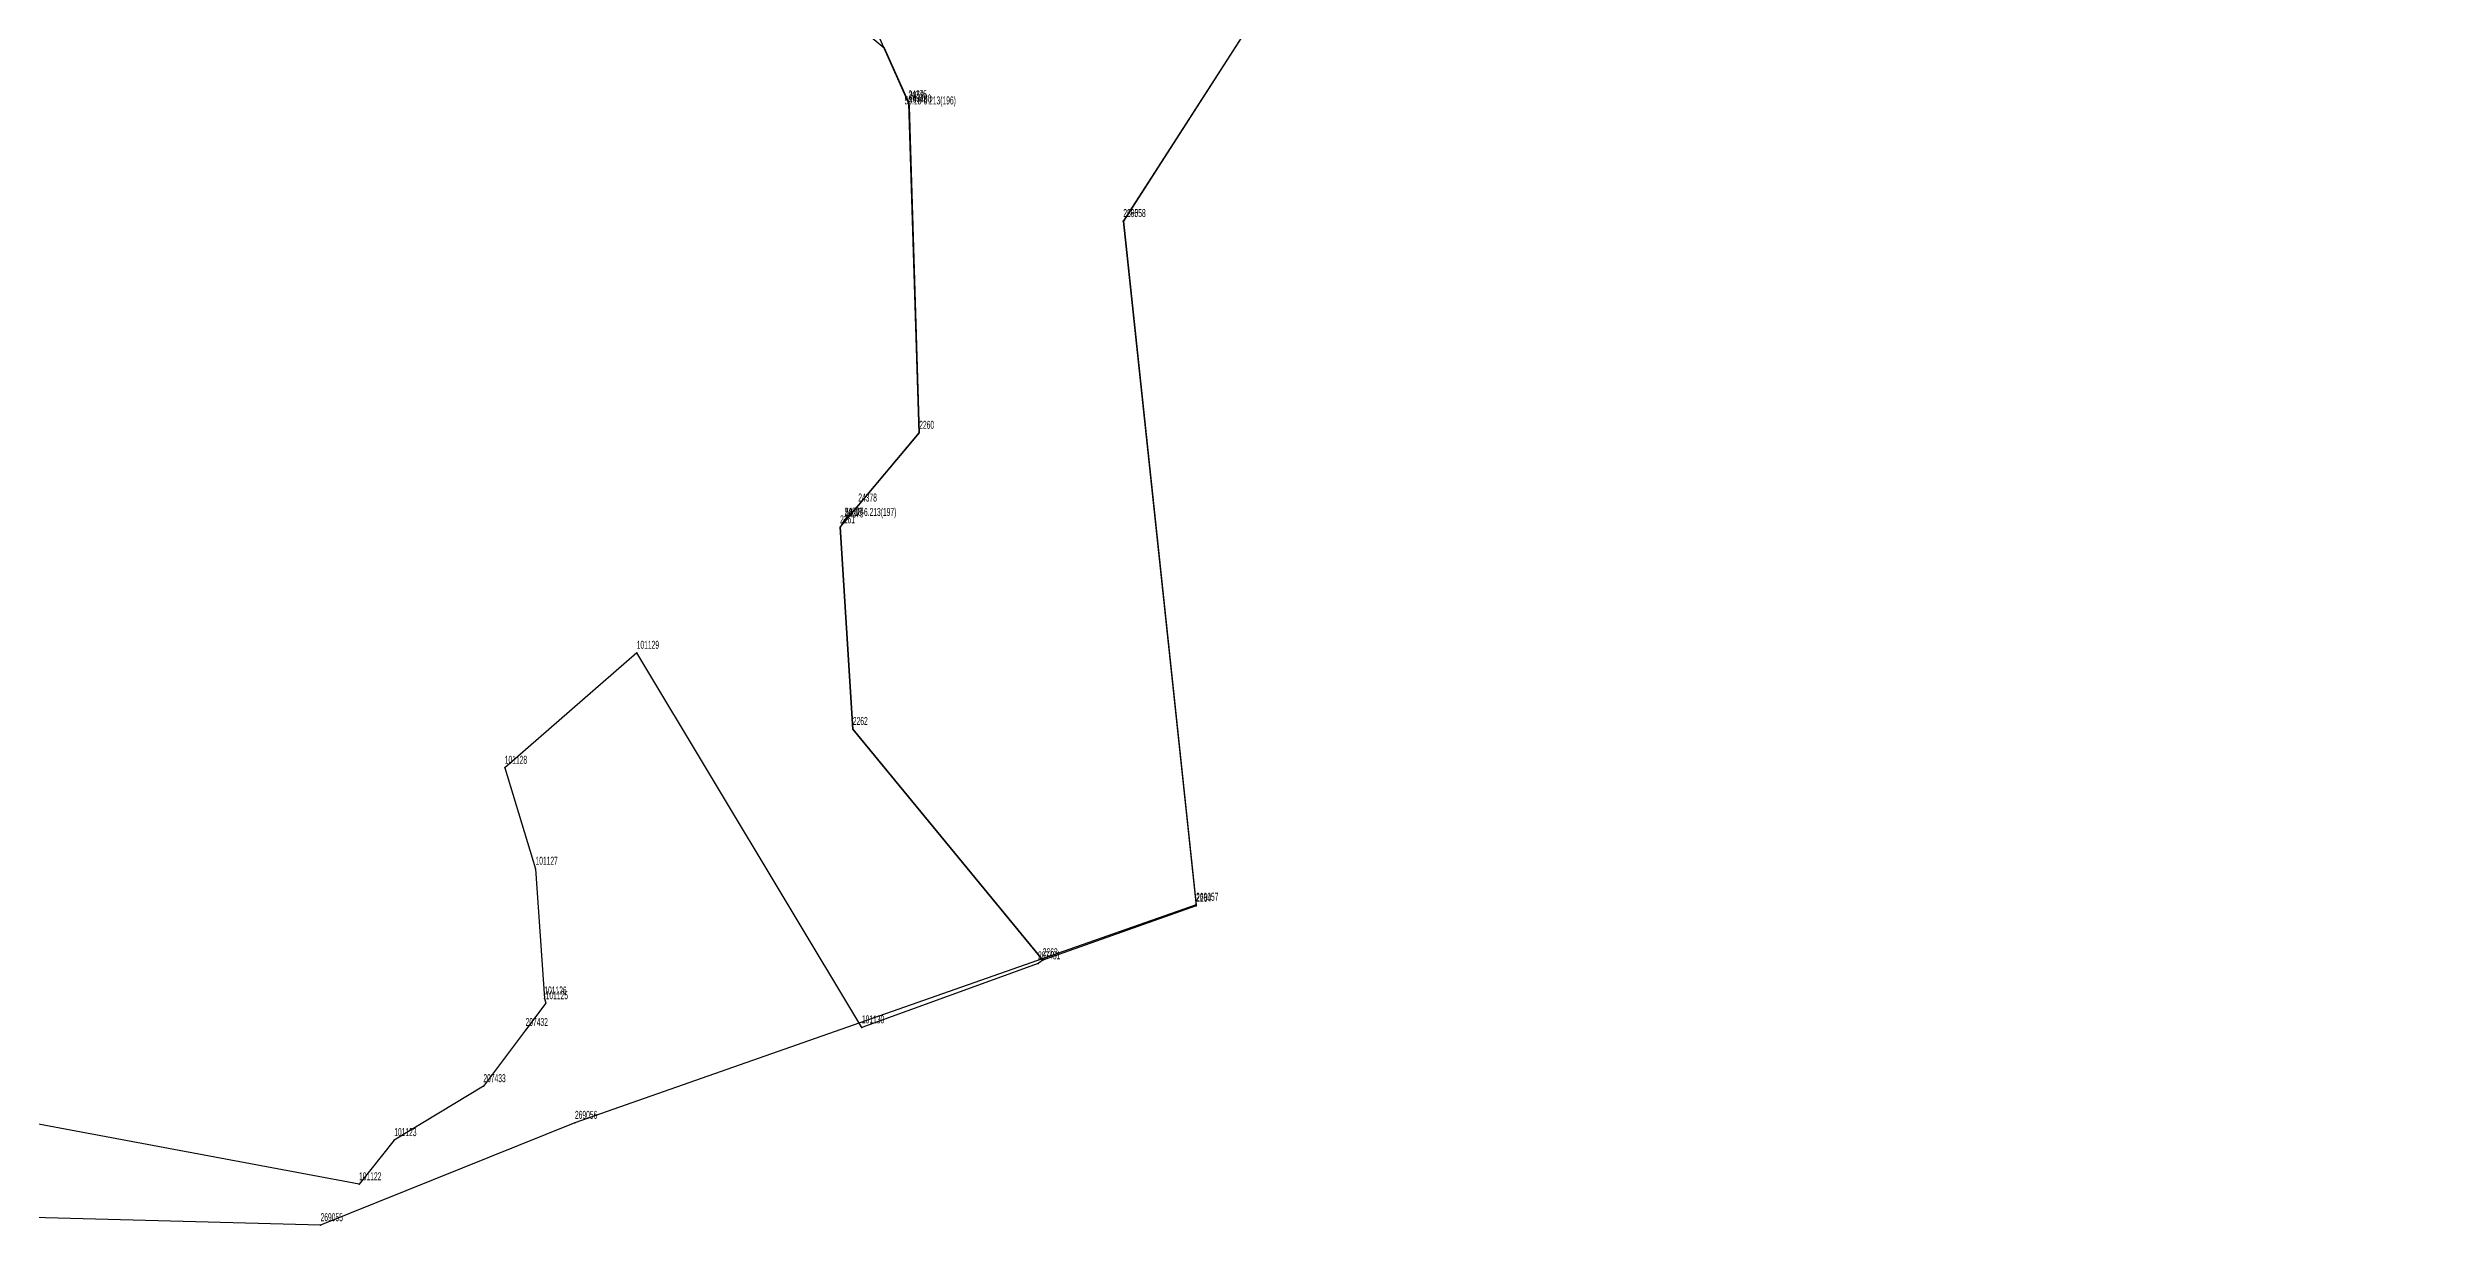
# Model space of a CAD drawing. Extents: x 1277570 to 1279623, y 422293 to 424918.
# Drawn here: x 1278856 to 1279490, y 422296 to 422609 of the extents above; entities that cross this region are included whole.
import ezdxf

# ---------------------------------------------------------------- set-up
doc = ezdxf.new("R2010")
doc.units = 0
doc.layers.get('0').update_dxf_attribs({"linetype": 'CONTINUOUS'})

# ---------------------------------------------------------------- blocks, each defined once
blk = doc.blocks.new('REGION2')
at = {"color": 7, "linetype": 'CONTINUOUS'}
blk.add_lwpolyline([(1279067.039998, 422617.730002), (1279078.06, 422608.590001), (1279084.519998, 422594.119998), (1279084.680001, 422592.999998), (1279087.379999, 422506.430001), (1279071.220001, 422487.129998), (1279067.589998, 422483.389999), (1279066.389998, 422481.360002), (1279069.779998, 422427.850002), (1279120.159999, 422366.500002), (1279118.9, 422365.679999), (1279072.179999, 422348.690002), (1279012.450002, 422448.069998), (1278977.45, 422417.549998), (1278985.6, 422390.780002), (1278987.949999, 422356.359998), (1278988.299998, 422355.100001), (1278982.970002, 422347.989998), (1278971.780001, 422333.09), (1278948.129999, 422318.779998), (1278938.8, 422307.060001), (1278303.990001, 422425.849998)], dxfattribs=at)

msp = doc.modelspace()

# ---------------------------------------------------------------- linework, layer by layer
at = {"color": 7, "linetype": 'CONTINUOUS'}
for points in [[(1278818.170002, 423829.819999), (1278873.380002, 423617.739998), (1279295.78, 423790.38), (1279275.63, 423498.559998), (1279336.97, 423367.979998), (1279489.450002, 423046.36), (1279364.139999, 422879.849998), (1279308.05, 422793.090002), (1279226.55, 422694.94), (1279141.540002, 422562.610001), (1279160.82, 422381.210001), (1278996.070002, 422323.359998), (1278928.590002, 422296.199999), (1278272.21, 422313.72)], [(1279337.06, 423367.86), (1279489.5, 423046.52), (1279364.25, 422880.050001), (1279307.970001, 422793.03), (1279301.529999, 422785.27), (1279226.56, 422694.799999), (1279141.5, 422562.590002), (1279160.840001, 422380.940001), (1279120.159999, 422366.500002), (1279069.779998, 422427.850002), (1279066.389998, 422481.360002), (1279087.379999, 422506.430001), (1279084.66, 422593.810001), (1279067.72, 422631.740002), (1279091.299998, 422666.08), (1279120.409998, 422687.25), (1279115.119999, 422756.030001), (1279256.669999, 422834.69), (1279191.819998, 422938.570001), (1279199.079999, 422962.129998), (1279223.570002, 423002.71), (1279226.210001, 423239.539998)]]:
    msp.add_lwpolyline(points, dxfattribs=at)
for points in [[(1279084.519998, 422594.119998), (1279084.66, 422593.810001), (1279084.680001, 422593.040001)], [(1279067.589998, 422483.389999), (1279071.220001, 422487.129998), (1279067.679998, 422482.910002)]]:
    msp.add_lwpolyline(points, close=True, dxfattribs=at)
at = {"color": 7}
for p in [(1279078.06, 422608.590001), (1279084.519998, 422594.119998), (1279084.66, 422593.810001), (1279084.680001, 422593.040001), (1279084.680001, 422592.999998), (1279141.5, 422562.590002), (1279141.540002, 422562.610001), (1279087.379999, 422506.430001), (1279066.389998, 422481.360002), (1279067.589998, 422483.389999), (1279067.679998, 422482.910002), (1279071.220001, 422487.129998), (1279012.450002, 422448.069998), (1279069.779998, 422427.850002), (1278977.45, 422417.549998), (1278985.6, 422390.780002), (1279160.82, 422381.210001), (1279160.840001, 422380.940001), (1279118.9, 422365.679999), (1279120.159999, 422366.500002), (1278987.949999, 422356.359998), (1278988.299998, 422355.100001), (1278982.970002, 422347.989998), (1279072.179999, 422348.690002), (1278971.780001, 422333.09), (1278996.070002, 422323.359998), (1278948.129999, 422318.779998), (1278938.8, 422307.060001), (1278928.590002, 422296.199999)]:
    msp.add_point(p, dxfattribs=at)

# ---------------------------------------------------------------- block references
msp.add_blockref('REGION2', (0, 0), dxfattribs=at)

# ---------------------------------------------------------------- texts
at = {"color": 7, "width": 0.5}
for s, height, p in [('50:18-6.213(196)', 2.122557, (1279083.494999, 422593.559109)), ('24375', 2.122557, (1279084.519998, 422595.192443)), ('2259', 2.122557, (1279084.66, 422594.882441)), ('24376', 2.122557, (1279084.680001, 422594.112441)), ('207430', 2.122557, (1279084.680001, 422594.072443)), ('2265', 2.122557, (1279141.5, 422563.662442)), ('269058', 2.122557, (1279141.540002, 422563.682441)), ('2260', 2.122557, (1279087.379999, 422507.502442)), ('24378', 2.122557, (1279071.220001, 422488.202443)), ('2261', 2.122557, (1279066.389998, 422482.432442)), ('24377', 2.122561, (1279067.589998, 422484.462441)), ('24379', 2.122557, (1279067.679998, 422483.982442)), ('50:18-6.213(197)', 2.122561, (1279067.705002, 422484.379107)), ('101129', 2.122557, (1279012.450002, 422449.142443)), ('2262', 2.122557, (1279069.779998, 422428.922443)), ('101128', 2.122561, (1278977.45, 422418.62244)), ('101127', 2.122557, (1278985.6, 422391.852442)), ('269057', 2.122557, (1279160.82, 422382.282441)), ('2264', 2.122557, (1279160.840001, 422382.012442)), ('207431', 2.122561, (1279118.9, 422366.752441)), ('2263', 2.122557, (1279120.159999, 422367.572442)), ('101126', 2.122561, (1278987.949999, 422357.43244)), ('101125', 2.122557, (1278988.299998, 422356.172442)), ('207432', 2.122557, (1278982.970002, 422349.062443)), ('101130', 2.122557, (1279072.179999, 422349.762442)), ('207433', 2.122561, (1278971.780001, 422334.162441)), ('269056', 2.122557, (1278996.070002, 422324.432443)), ('101123', 2.122557, (1278948.129999, 422319.852443)), ('101122', 2.122557, (1278938.8, 422308.132441)), ('269055', 2.122561, (1278928.590002, 422297.27244))]:
    msp.add_text(s, height=height, dxfattribs=at).set_placement(p)

doc.saveas('drawing.dxf')
